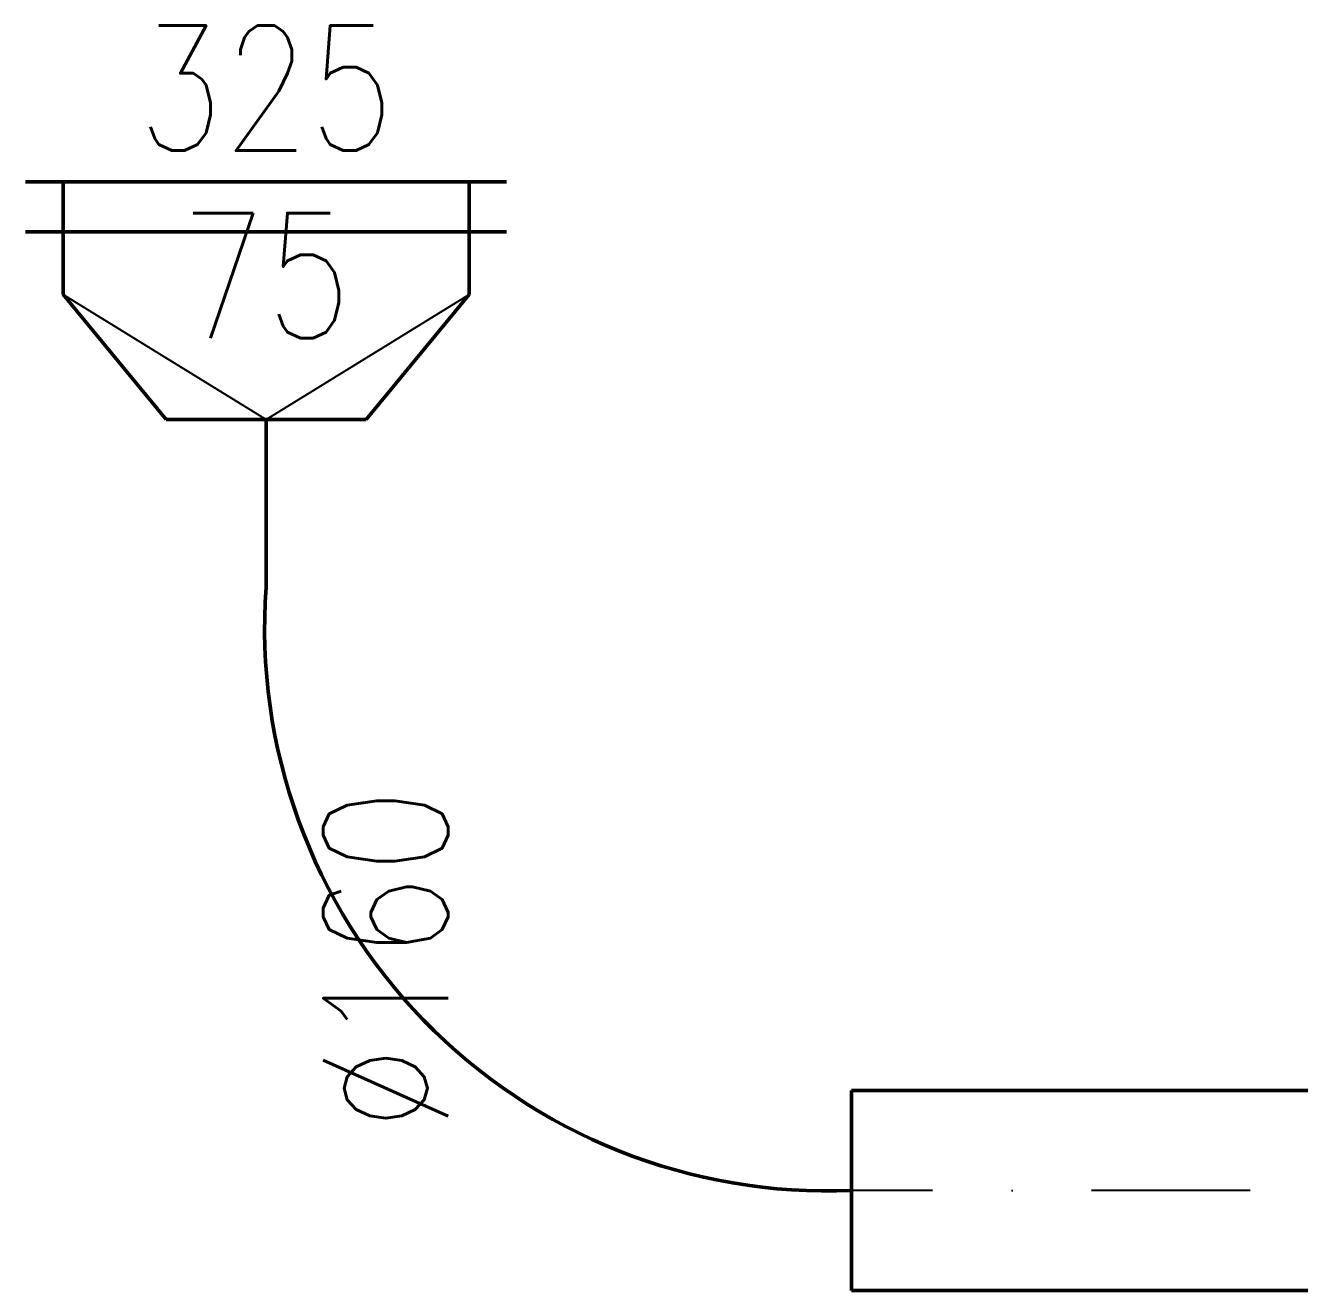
# Model space of a CAD drawing. Header units: millimetres. Extents: x -5302 to 21798, y 60636 to 66330.
# Drawn here: x 14743 to 15762, y 65199 to 66210 of the extents above; entities that cross this region are included whole.
import ezdxf
from ezdxf.enums import TextEntityAlignment as Align

# ---------------------------------------------------------------- set-up
doc = ezdxf.new("R2010")
doc.units = ezdxf.units.MM
doc.header["$LTSCALE"] = 10
doc.linetypes.add('DASHDOT', pattern=[25.4, 12.7, -6.35, 0, -6.35])
doc.linetypes.add('KOLEJE', pattern=[0])
doc.layers.get('0').update_dxf_attribs({"color": 3})
for name, color, linetype, lineweight in [('V-flexo_osy', 3, 'KOLEJE', 50), ('V-objekty', 3, 'Continuous', 50), ('V-tvarovky', 3, 'Continuous', 50)]:
    doc.layers.add(name, color=color, linetype=linetype, lineweight=lineweight)
doc.layers.add('V-objekty-popis', color=3, linetype='Continuous')
doc.layers.add('V-tvarovky-popis', color=3, linetype='Continuous')
doc.styles.get("Standard").update_dxf_attribs({"font": 'simplex.shx', "width": 0.8})
doc.linetypes.add('KOLEJE_2', pattern='A,2,[141,CADKON.SHX,S=3,R=0,X=0,Y=0],1.5', length=3.5)

# ---------------------------------------------------------------- blocks, each defined once
blk = doc.blocks.new('*U82', base_point=(162.5, 40))
at = {"color": 0, "linetype": 'ByBlock', "lineweight": -2, "ltscale": 2000}
for points in [[(0, 0), (325, 0), (325, 40), (0, 40), (0, 0)], [(0, 0), (-30, 0)], [(325, 0), (355, 0)]]:
    blk.add_lwpolyline(points, dxfattribs=at)
blk = doc.blocks.new('*U83')
at = {"color": 0, "linetype": 'ByBlock', "lineweight": -2, "ltscale": 2000}
for p, q in [((0, 162.5), (0, 192.5)), ((50, 162.5), (0, 162.5)), ((0, 162.5), (0, 162.5)), ((0, 162.5), (0, -162.5)), ((50, 162.5), (150, 80)), ((150, 80), (150, 80)), ((150, 80), (150, -80)), ((150, 80), (150, 80)), ((150, -80), (50, -162.5)), ((150, -80), (150, -80)), ((150, -80), (150, -80)), ((50, -162.5), (0, -162.5)), ((0, -162.5), (0, -192.5)), ((0, -162.5), (0, -162.5))]:
    blk.add_line(p, q, dxfattribs=at)
at = {"color": 2, "linetype": 'DASHDOT', "lineweight": 25, "ltscale": 2000}
for p, q in [((50, 162.5), (150, 0)), ((150, 0), (50, -162.5))]:
    blk.add_line(p, q, dxfattribs=at)
blk = doc.blocks.new('*U259', base_point=(0, 80))
at = {"color": 0, "linetype": 'ByBlock', "lineweight": -2, "ltscale": 2000}
for p, q in [((0, 160), (0, 0)), ((827.11, 160), (0, 160)), ((827.11, 0), (827.11, 160)), ((0, 0), (827.11, 0))]:
    blk.add_line(p, q, dxfattribs=at)
at = {"color": 2, "linetype": 'DASHDOT', "lineweight": 25}
blk.add_line((0, 80), (827.11, 80), dxfattribs=at)

msp = doc.modelspace()

# ---------------------------------------------------------------- linework, layer by layer
at = {"layer": 'V-flexo_osy', "linetype": 'KOLEJE_2', "ltscale": 2}
msp.add_lwpolyline([(14935.4, 65895.4), (14935.4, 65761.2, 0.448222), (15403.9, 65278.6, -0.331768)], format="xyb", dxfattribs=at)

# ---------------------------------------------------------------- block references
at = {"layer": 'V-objekty', "ltscale": 2000, "xscale": -1}
for name, rotation in [('*U82', 180), ('*U83', 90.00000000000192)]:
    msp.add_blockref(name, (14935.4, 66045.4), dxfattribs=dict(at, rotation=rotation))
at = {"layer": 'V-tvarovky', "ltscale": 2000, "rotation": 179.9999999999996}
msp.add_blockref('*U259', (16231.1, 65278.6), dxfattribs=at)

# ---------------------------------------------------------------- texts
at = {"layer": 'V-objekty-popis', "color": 3, "width": 0.8}
msp.add_text('325', height=100, dxfattribs=at).set_placement((14935.4, 66110.4), align=Align.CENTER)
msp.add_text('75', height=100, dxfattribs=at).set_placement((14935.4, 66060.4), align=Align.TOP_CENTER)
at = {"layer": 'V-tvarovky-popis', "color": 3, "width": 0.8}
msp.add_text('%%c160', height=100, rotation=90, dxfattribs=at).set_placement((15081.2, 65463.3), align=Align.CENTER)

doc.saveas('drawing.dxf')
